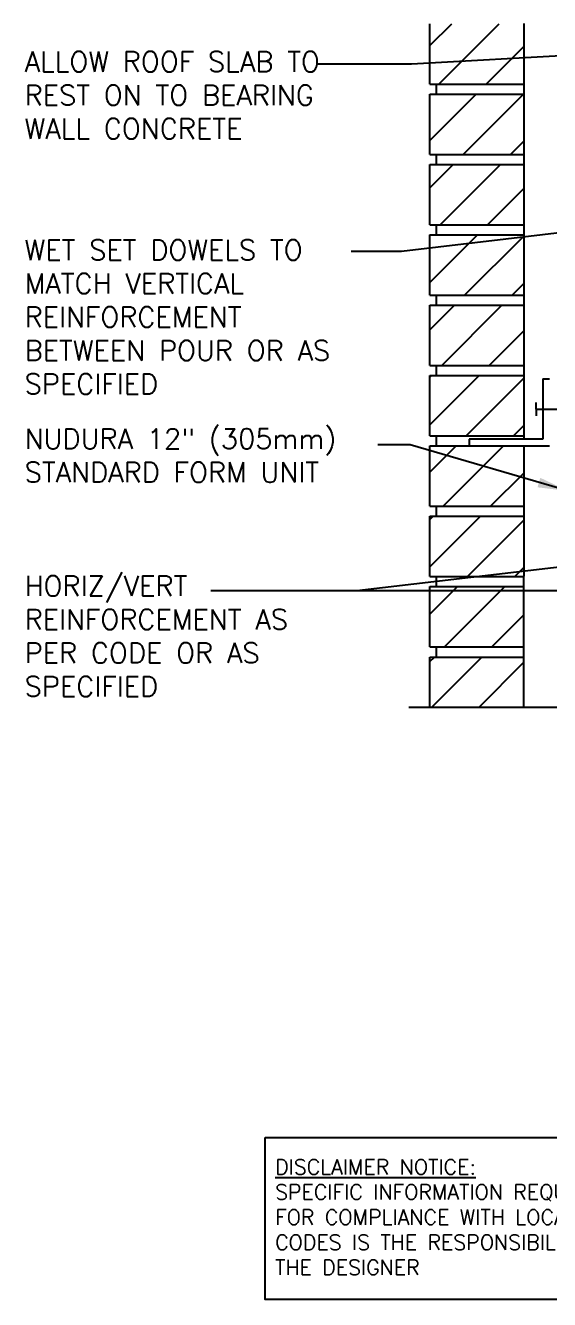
# Model space of a CAD drawing. Header units: inches. Extents: x 174 to 231.6, y 128.5 to 203.6.
# Drawn here: x 174 to 193.57, y 128.45 to 175.98 of the extents above; entities that cross this region are included whole.
import ezdxf

# ---------------------------------------------------------------- set-up
doc = ezdxf.new("R2010")
doc.units = ezdxf.units.IN
doc.header["$LTSCALE"] = 0.5
doc.header["$MEASUREMENT"] = 0
for name, color, linetype in [('HATCH', 12, 'Continuous'), ('line25', 2, 'Continuous'), ('LINE9', 9, 'Continuous'), ('TEXT', 4, 'Continuous')]:
    doc.layers.add(name, color=color, linetype=linetype)
doc.styles.add('DIM', font='romans.shx', dxfattribs={"width": 0.7})
doc.styles.add('ROMANS', font='romans.shx', dxfattribs={"height": 0.75})
doc.styles.get("Standard").update_dxf_attribs({"font": 'romans.shx', "height": 0.75})
doc.dimstyles.new('ext_12', dxfattribs={"dimscale": 12, "dimtxt": 0.075, "dimasz": 0.09375, "dimexe": 0.09375, "dimexo": 0.0625, "dimgap": 0.0625, "dimtad": 1, "dimdec": 1, "dimzin": 2, "dimdsep": 46, "dimlunit": 4, "dimtxsty": 'DIM', "dimcen": 0.09, "dimdle": 0.09375, "dimclrt": 4, "dimadec": 0, "dimazin": 0, "dimtfac": 1, "dimtdec": 1, "dimtmove": 2, "dimatfit": 3, "dimfxl": 1, "dimfrac": 2, "dimtolj": 1, "dimtzin": 0, "dimarcsym": 0})

msp = doc.modelspace()

# ---------------------------------------------------------------- hatches: boundary and pattern name
at = {"layer": 'HATCH'}
h = msp.add_hatch(dxfattribs=at)
h.set_pattern_fill('ANSI31', color=256, scale=10, style=0)
h.set_pattern_definition([(45, (190.1669, 179.834), (-0.883883, 0.883883), [])])
h.paths.add_polyline_path([(192.603, 181.296), (189.098, 181.296), (189.098, 179.046), (192.603, 179.046)])
h.paths.add_polyline_path([(192.603, 183.921), (189.098, 183.921), (189.098, 181.671), (192.603, 181.671)])
h.paths.add_polyline_path([(192.603, 186.608), (189.098, 186.608), (189.098, 184.296), (192.603, 184.296)])
h.paths.add_polyline_path([(192.598, 189.796), (189.098, 189.796), (189.098, 189.108), (192.598, 189.108)])
h.paths.add_polyline_path([(192.598, 192.421), (189.098, 192.421), (189.098, 190.171), (192.598, 190.171)])
h.paths.add_polyline_path([(192.598, 195.046), (189.098, 195.046), (189.098, 192.796), (192.598, 192.796)])
h.paths.add_polyline_path([(192.598, 197.671), (189.098, 197.671), (189.098, 195.421), (192.598, 195.421)])
h.paths.add_polyline_path([(192.598, 200.296), (189.098, 200.296), (189.098, 198.046), (192.598, 198.046)])
h.paths.add_polyline_path([(192.598, 152.421), (189.098, 152.421), (189.098, 150.549), (192.598, 150.549)])
h.paths.add_polyline_path([(192.599, 155.046), (189.098, 155.046), (189.098, 152.796), (192.598, 152.796)])
h.paths.add_polyline_path([(192.599, 157.671), (189.098, 157.671), (189.098, 155.421), (192.599, 155.421)])
h.paths.add_polyline_path([(192.6, 160.296), (190.56, 160.296), (189.098, 160.296), (189.098, 158.046), (192.599, 158.046)])
h.paths.add_polyline_path([(192.6, 162.921), (189.098, 162.921), (189.098, 160.671), (192.6, 160.671)])
h.paths.add_polyline_path([(192.601, 165.546), (189.098, 165.546), (189.098, 163.296), (192.6, 163.296)])
h.paths.add_polyline_path([(192.601, 168.171), (189.098, 168.171), (189.098, 165.921), (192.601, 165.921)])
h.paths.add_polyline_path([(192.602, 170.796), (189.098, 170.796), (189.098, 168.546), (192.601, 168.546)])
h.paths.add_polyline_path([(192.602, 173.421), (189.098, 173.421), (189.098, 171.171), (192.602, 171.171)])
h.paths.add_polyline_path([(192.603, 176.046), (189.098, 176.046), (189.098, 173.796), (192.602, 173.796)])
h.paths.add_polyline_path([(192.603, 178.671), (189.098, 178.671), (189.098, 176.421), (192.603, 176.421)])

# ---------------------------------------------------------------- linework, layer by layer
at = {"layer": 'line25'}
for p, q in [((189.098, 173.796), (189.098, 176.046)), ((192.603, 176.051), (192.6, 160.546)), ((189.098, 173.796), (192.602, 173.796)), ((189.348, 173.421), (189.348, 173.796)), ((189.348, 173.421), (189.348, 173.796)), ((189.098, 171.171), (189.098, 173.421)), ((189.098, 173.421), (192.602, 173.421)), ((189.098, 171.171), (192.602, 171.171)), ((189.348, 170.796), (189.348, 171.171)), ((189.348, 170.796), (189.348, 171.171)), ((189.098, 168.546), (189.098, 170.796)), ((189.098, 170.796), (192.602, 170.796)), ((189.098, 168.546), (192.601, 168.546)), ((189.348, 168.171), (189.348, 168.546)), ((189.348, 168.171), (189.348, 168.546)), ((189.098, 165.921), (189.098, 168.171)), ((189.098, 168.171), (192.601, 168.171)), ((189.098, 165.921), (192.601, 165.921)), ((189.348, 165.546), (189.348, 165.921)), ((189.348, 165.546), (189.348, 165.921)), ((189.098, 163.296), (189.098, 165.546)), ((189.098, 165.546), (192.601, 165.546)), ((189.098, 163.296), (192.6, 163.296)), ((189.348, 162.921), (189.348, 163.296)), ((189.348, 162.921), (189.348, 163.296)), ((189.098, 160.671), (189.098, 162.921)), ((189.098, 162.921), (192.6, 162.921)), ((189.098, 160.671), (192.6, 160.671)), ((189.348, 160.296), (189.348, 160.671)), ((189.348, 160.296), (189.348, 160.671)), ((189.098, 158.046), (189.098, 160.296)), ((189.098, 160.296), (192.598, 160.296)), ((192.6, 160.296), (192.598, 150.549)), ((189.098, 158.046), (192.599, 158.046)), ((189.348, 157.671), (189.348, 158.046)), ((189.348, 157.671), (189.348, 158.046)), ((189.098, 155.421), (189.098, 157.671)), ((189.098, 157.671), (192.599, 157.671)), ((189.098, 155.421), (192.599, 155.421)), ((189.348, 155.046), (189.348, 155.421)), ((189.348, 155.046), (189.348, 155.421)), ((189.098, 152.796), (189.098, 155.046)), ((189.098, 155.046), (192.599, 155.046)), ((189.098, 152.796), (192.598, 152.796)), ((189.348, 152.421), (189.348, 152.796)), ((189.348, 152.421), (189.348, 152.796)), ((189.098, 150.549), (189.098, 152.421)), ((189.098, 152.421), (192.598, 152.421))]:
    msp.add_line(p, q, dxfattribs=at)
at = {"layer": 'LINE9'}
for p, q in [((193.31, 162.796), (193.31, 160.546)), ((193.31, 162.796), (193.56, 162.796)), ((193.06, 161.671), (193.06, 161.921)), ((193.06, 161.671), (194.906, 161.671)), ((193.06, 161.671), (193.06, 161.421)), ((193.31, 160.546), (190.56, 160.546)), ((190.56, 160.546), (190.56, 160.296)), ((190.56, 160.296), (193.56, 160.296)), ((188.311, 150.549), (199.209, 150.549))]:
    msp.add_line(p, q, dxfattribs=at)
at = {"layer": 'TEXT'}
msp.add_lwpolyline([(182.952, 134.492), (195.935, 134.492), (195.935, 128.454), (182.952, 128.454)], close=True, dxfattribs=at)

# ---------------------------------------------------------------- texts
at = {"layer": 'TEXT', "char_height": 0.75, "attachment_point": 1, "style": 'ROMANS'}
for s, insert, width in [('\\A1;{\\C4;ALLOW ROOF SLAB TO REST ON TO BEARING WALL CONCRETE}', (173.966, 175.006), 12.44051), ('\\A1;{\\C4;WET SET DOWELS TO MATCH VERTICAL REINFORCEMENT BETWEEN POUR OR AS SPECIFIED}', (173.966, 167.981), 12.44051), ('NUDURA 12" (305mm) STANDARD FORM UNIT', (173.966, 160.939), 13.07298), ('HORIZ/VERT REINFORCEMENT AS PER CODE OR AS SPECIFIED', (173.966, 155.449), 12.44051)]:
    msp.add_mtext(s, dxfattribs=dict(at, insert=insert, width=width))
at = {"layer": 'TEXT', "insert": (183.319, 131.526), "char_height": 0.5625, "width": 14.00235, "attachment_point": 4}
msp.add_mtext('{\\LDISCLAIMER NOTICE:}\\PSPECIFIC INFORMATION REQUIRED FOR COMPLIANCE WITH LOCAL CODES IS THE RESPONSIBILITY OF THE DESIGNER', dxfattribs=at)

# ---------------------------------------------------------------- leaders
at = {"layer": 'TEXT'}
for points in [[(208.138, 175.627), (188.407, 174.537), (184.87, 174.537)], [(199.385, 168.894), (188.044, 167.553), (186.153, 167.553)], [(194.249, 158.615), (188.356, 160.332), (187.158, 160.332)], [(203.258, 156.86), (186.366, 154.888), (180.92, 154.888)], [(202.176, 154.888), (180.92, 154.888)]]:
    msp.add_leader(points, dimstyle='ext_12', override={"dimgap": 0.0625, "dimtad": 0}, dxfattribs=at)

doc.saveas('drawing.dxf')
